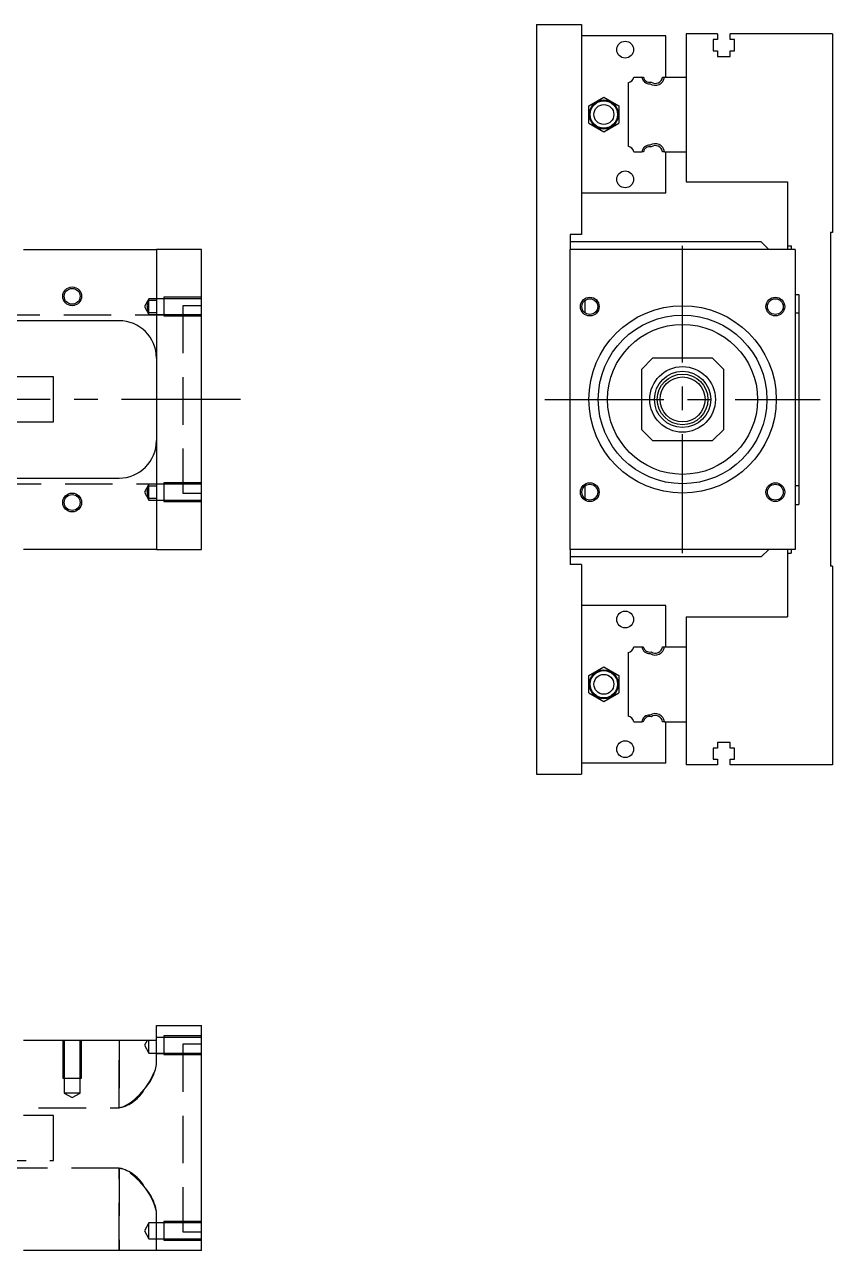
# Model space of a CAD drawing. Extents: x -20 to 626, y -282 to 102.
# Drawn here: x 410.3 to 625.9, y -227 to 100 of the extents above; entities that cross this region are included whole.
import ezdxf

# ---------------------------------------------------------------- set-up
doc = ezdxf.new("R2010")
doc.units = 0
doc.linetypes.add('CENTER', pattern=[50.8, 31.75, -6.35, 6.35, -6.35])
doc.linetypes.add('DASHED', pattern=[19.05, 12.7, -6.35])
doc.layers.get('0').update_dxf_attribs({"linetype": 'CONTINUOUS'})
doc.layers.add('CENTER', color=1, linetype='CENTER')

msp = doc.modelspace()

# ---------------------------------------------------------------- linework, layer by layer
at = {"color": 7, "linetype": 'CONTINUOUS'}
for p, q in [((546.86, 100), (558.86, 100)), ((546.86, 100), (546.86, -100)), ((558.86, 100), (558.86, 44)), ((581.36, 97), (558.86, 97)), ((581.36, 86), (581.36, 97)), ((586.86, 97.5), (586.86, 86)), ((595.16, 97.5), (586.86, 97.5)), ((595.16, 96), (594.01, 96)), ((594.01, 96), (594.01, 93)), ((595.16, 97.5), (595.16, 96)), ((598.56, 96), (598.56, 97.5)), ((625.86, 97.5), (598.56, 97.5)), ((599.71, 96), (598.56, 96)), ((599.71, 93), (599.71, 96)), ((625.86, 97.5), (625.86, 44.5)), ((594.01, 93), (595.16, 93)), ((595.16, 93), (595.16, 91.5)), ((598.56, 91.5), (598.56, 93)), ((598.56, 93), (599.71, 93)), ((595.16, 91.5), (598.56, 91.5)), ((572.899608, 86), (574.98154, 86)), ((574.98154, 86), (575.38668, 86)), ((580.537372, 86), (581.041934, 86)), ((581.041934, 86), (586.86, 86)), ((586.86, 86), (586.86, 66)), ((586.86, 86), (586.86, 66)), ((571.36, 84.460392), (571.36, 67.539608)), ((560.860002, 78.309401), (564.860002, 80.618802)), ((564.860002, 80.618802), (568.860002, 78.309401)), ((560.860002, 73.690599), (560.860002, 78.309401)), ((568.860002, 78.309401), (568.860002, 73.690599)), ((560.860002, 73.690599), (564.860002, 71.381198)), ((564.860002, 71.381198), (568.860002, 73.690599)), ((572.899608, 66), (574.98154, 66)), ((575.38668, 66), (574.98154, 66)), ((581.041934, 66), (580.537372, 66)), ((581.041934, 66), (586.86, 66)), ((581.36, 55), (581.36, 66)), ((586.86, 66), (586.86, 58)), ((586.86, 58), (613.86, 58)), ((613.86, 58), (613.86, 41)), ((581.36, 55), (558.86, 55)), ((558.86, 44), (555.86, 44)), ((555.86, 44), (555.86, 40)), ((625.86, 44.5), (625.36, 44.5)), ((625.36, 44.5), (625.36, -44.5)), ((410, 40), (445.5, 40)), ((445.5, 40), (445.5, -40)), ((457.5, 40), (445.5, 40)), ((457.5, -40), (457.5, 40)), ((606.86, 42), (555.86, 42)), ((555.86, -40), (555.86, 40)), ((615.86, 40), (555.86, 40)), ((608.86, 40), (606.86, 42)), ((613.86, 41), (614.86, 41)), ((613.86, 41), (613.86, 40)), ((614.86, 41), (614.86, 40)), ((615.86, 40), (615.86, -40)), ((559.86, 23.06222), (559.86, 26.435254)), ((615.86, 28), (616.86, 28)), ((616.86, 28), (616.86, -28)), ((616.86, 23), (615.86, 23)), ((435.5, 21), (395, 21)), ((577.86, 11), (574.86, 8)), ((593.86, 11), (577.86, 11)), ((596.86, 8), (593.86, 11)), ((574.86, 8), (574.86, -8)), ((596.86, -8), (596.86, 8)), ((418, 6), (398, 6)), ((418, -6), (418, 6)), ((398, -6), (418, -6)), ((574.86, -8), (577.86, -11)), ((593.86, -11), (596.86, -8)), ((577.86, -11), (593.86, -11)), ((395, -21), (435.5, -21)), ((559.86, -26.435254), (559.86, -23.06222)), ((615.86, -23), (616.86, -23)), ((615.86, -28), (616.86, -28)), ((445.5, -40), (410, -40)), ((445.5, -40), (457.5, -40)), ((555.86, -40), (555.86, -44)), ((615.86, -40), (555.86, -40)), ((606.86, -42), (555.86, -42)), ((606.86, -42), (608.86, -40)), ((613.86, -40), (613.86, -41)), ((613.86, -41), (613.86, -58)), ((613.86, -41), (614.86, -41)), ((614.86, -40), (614.86, -41)), ((558.86, -44), (555.86, -44)), ((558.86, -44), (558.86, -100)), ((625.86, -44.5), (625.36, -44.5)), ((625.86, -44.5), (625.86, -97.5)), ((581.36, -55), (558.86, -55)), ((581.36, -66), (581.36, -55)), ((586.86, -58), (586.86, -66)), ((586.86, -58), (613.86, -58)), ((571.36, -67.539608), (571.36, -84.460392)), ((572.899608, -66), (574.98154, -66)), ((574.98154, -66), (575.38668, -66)), ((580.537372, -66), (581.041934, -66)), ((581.041934, -66), (586.86, -66)), ((586.86, -66), (586.86, -86)), ((586.86, -66), (586.86, -86)), ((560.860002, -73.690599), (564.860002, -71.381198)), ((564.860002, -71.381198), (568.860002, -73.690599)), ((560.860002, -78.309401), (560.860002, -73.690599)), ((568.860002, -73.690599), (568.860002, -78.309401)), ((560.860002, -78.309401), (564.860002, -80.618802)), ((564.860002, -80.618802), (568.860002, -78.309401)), ((572.899608, -86), (574.98154, -86)), ((575.38668, -86), (574.98154, -86)), ((581.041934, -86), (580.537372, -86)), ((581.041934, -86), (586.86, -86)), ((581.36, -97), (581.36, -86)), ((586.86, -86), (586.86, -97.5)), ((598.56, -91.5), (595.16, -91.5)), ((595.16, -91.5), (595.16, -93)), ((598.56, -93), (598.56, -91.5)), ((595.16, -93), (594.01, -93)), ((594.01, -93), (594.01, -96)), ((599.71, -93), (598.56, -93)), ((599.71, -96), (599.71, -93)), ((581.36, -97), (558.86, -97)), ((595.16, -97.5), (586.86, -97.5)), ((594.01, -96), (595.16, -96)), ((595.16, -96), (595.16, -97.5)), ((598.56, -97.5), (598.56, -96)), ((598.56, -96), (599.71, -96)), ((625.86, -97.5), (598.56, -97.5)), ((546.86, -100), (558.86, -100)), ((445.5, -171.03), (445.5, -167.03)), ((445.5, -167.03), (457.5, -167.03)), ((457.5, -227.03), (457.5, -167.03)), ((445.5, -171.03), (410, -171.03)), ((457.5, -227.03), (410, -227.03))]:
    msp.add_line(p, q, dxfattribs=at)
at = {"color": 3, "linetype": 'DASHED'}
for p, q in [((443.5, 26.848738), (442.287564, 24.748738)), ((443.302956, 25.985522), (443.5, 26.435254)), ((443.5, 26.435254), (443.5, 26.848738)), ((447.5, 26.848738), (443.5, 26.848738)), ((443.5, 23.06222), (443.5, 26.435794)), ((443.5, 26.435254), (445.5, 26.435254)), ((447.5, 27.248732), (447.5, 22.248742)), ((457.5, 27.248732), (447.5, 27.248732)), ((457.5, 26.848738), (447.5, 26.848738)), ((442.287564, 24.748738), (443.5, 22.648738)), ((443.016436, 24.911344), (443.060666, 25.226886)), ((443.060666, 25.226886), (443.163852, 25.611128)), ((443.163852, 25.611128), (443.302956, 25.985522)), ((443.5, 22.648738), (443.5, 23.06222)), ((445.5, 23.06222), (443.5, 23.06222)), ((452.5, 25), (452.5, -25)), ((457.5, 25), (452.5, 25)), ((452.5, 22.5), (383, 22.5)), ((443.5, 22.648738), (447.5, 22.648738)), ((447.5, 22.648738), (457.5, 22.648738)), ((447.5, 22.248742), (457.5, 22.248742)), ((383, -22.5), (452.5, -22.5)), ((443.5, -22.648738), (442.287564, -24.748738)), ((443.5, -23.06222), (443.5, -22.648738)), ((447.5, -22.648738), (443.5, -22.648738)), ((447.5, -22.248742), (447.5, -27.248732)), ((457.5, -22.248742), (447.5, -22.248742)), ((457.5, -22.648738), (447.5, -22.648738)), ((442.287564, -24.748738), (443.5, -26.848738)), ((443.016436, -24.586132), (443.060666, -24.27059)), ((443.060666, -24.27059), (443.163852, -23.886348)), ((443.163852, -23.886348), (443.302956, -23.511954)), ((443.302956, -23.511954), (443.5, -23.06222)), ((443.5, -26.435254), (443.5, -23.06168)), ((443.5, -23.06222), (445.5, -23.06222)), ((452.5, -25), (457.5, -25)), ((443.5, -26.848738), (443.5, -26.435254)), ((445.5, -26.435254), (443.5, -26.435254)), ((443.5, -26.848738), (447.5, -26.848738)), ((447.5, -26.848738), (457.5, -26.848738)), ((447.5, -27.248732), (457.5, -27.248732)), ((447.5, -169.781268), (447.5, -174.781258)), ((457.5, -169.781268), (447.5, -169.781268)), ((420.500006, -171.03), (420.500006, -181.03)), ((420.9, -171.03), (420.9, -181.03)), ((425.1, -181.03), (425.1, -171.03)), ((425.499994, -181.03), (425.499994, -171.03)), ((435.5, -171.03), (435.5, -188.952252)), ((435.5, -188.952252), (435.5, -171.03)), ((443.009982, -171.03), (442.287564, -172.281262)), ((442.287564, -172.281262), (443.5, -174.381262)), ((443.5, -174.381262), (443.5, -171.03)), ((447.5, -170.181262), (445.5, -170.181262)), ((445.5, -177.402214), (445.5, -171.03)), ((457.5, -170.181262), (447.5, -170.181262)), ((452.5, -172.03), (452.5, -222.03)), ((457.5, -172.03), (452.5, -172.03)), ((443.5, -174.381262), (447.5, -174.381262)), ((452.5, -174.53), (445.5, -174.53)), ((447.5, -174.381262), (457.5, -174.381262)), ((447.5, -174.781258), (457.5, -174.781258)), ((420.500006, -181.03), (425.499994, -181.03)), ((420.9, -181.03), (420.9, -185.03)), ((425.1, -185.03), (425.1, -181.03)), ((423, -185.03), (420.9, -185.03)), ((420.9, -185.03), (423, -186.242436)), ((425.1, -185.03), (423, -185.03)), ((423, -186.242436), (425.1, -185.03)), ((395, -188.952252), (435.5, -188.952252)), ((435.847748, -188.936468), (435.5, -188.952252)), ((436.192382, -188.890138), (435.847748, -188.936468)), ((436.427222, -188.841004), (436.192382, -188.890138)), ((418, -191.03), (410, -191.03)), ((418, -197.03), (418, -191.03)), ((418, -203.03), (418, -197.03)), ((435.5, -205.107748), (395, -205.107748)), ((398, -203.03), (418, -203.03)), ((435.5, -205.107748), (435.5, -227.03)), ((435.5, -227.03), (435.5, -205.107748)), ((435.847748, -205.123532), (435.5, -205.107748)), ((436.192382, -205.169862), (435.847748, -205.123532)), ((436.427222, -205.218996), (436.192382, -205.169862)), ((445.5, -227.03), (445.5, -216.657786)), ((443.5, -219.678738), (442.287564, -221.778738)), ((442.287564, -221.778738), (443.5, -223.878738)), ((443.5, -223.878738), (443.5, -219.678738)), ((447.5, -219.678738), (443.5, -219.678738)), ((445.5, -219.53), (452.5, -219.53)), ((447.5, -219.278742), (447.5, -224.278732)), ((457.5, -219.278742), (447.5, -219.278742)), ((457.5, -219.678738), (447.5, -219.678738)), ((452.5, -222.03), (457.5, -222.03)), ((443.5, -223.878738), (447.5, -223.878738)), ((447.5, -223.878738), (457.5, -223.878738)), ((447.5, -224.278732), (457.5, -224.278732))]:
    msp.add_line(p, q, dxfattribs=at)
at = {"color": 7, "linetype": 'CONTINUOUS'}
for centre, radius in [((570.560002, 93.300001), 2.25), ((564.860002, 76), 3.875), ((564.860002, 76), 3.643013), ((564.860002, 76), 2.65), ((570.560002, 58.699999), 2.25), ((423, 27.5), 2.1), ((561.111262, 24.748738), 2.1), ((610.608738, 24.748738), 2.1), ((585.86, 0), 25), ((585.86, 0), 22.5), ((585.86, 0), 20), ((585.86, 0), 8.75), ((585.86, 0), 7.5), ((585.86, 0), 6.75), ((585.86, 0), 6), ((561.111262, -24.748738), 2.1), ((610.608738, -24.748738), 2.1), ((423, -27.5), 2.1), ((570.560002, -58.699999), 2.25), ((564.860002, -76), 3.875), ((564.860002, -76), 3.643013), ((564.860002, -76), 2.65), ((570.560002, -93.300001), 2.25)]:
    msp.add_circle(centre, radius, dxfattribs=at)
at = {"color": 3, "linetype": 'CONTINUOUS'}
for centre in [(423, 27.5), (561.111262, 24.748738), (610.608738, 24.748738), (561.111262, -24.748738), (610.608738, -24.748738), (423, -27.5)]:
    msp.add_circle(centre, 2.5, dxfattribs=at)
at = {"color": 7, "linetype": 'CONTINUOUS'}
for centre, radius, start, end in [((570.86, 86.5), 2.1, 283.774147, 346.225853), ((577.06, 86.3), 2.1, 188.213211, 273.73141), ((577.06, 86.3), 1.7, 190.164249, 282.916417), ((578.56, 86.3), 2.5, 236.952555, 353.107897), ((578.56, 86.3), 2, 235.944202, 351.373073), ((570.86, 65.5), 2.1, 13.774147, 76.225853), ((577.06, 65.7), 2.1, 86.26859, 171.786789), ((577.06, 65.7), 1.7, 77.083583, 169.835751), ((578.56, 65.7), 2.5, 6.892103, 123.047445), ((578.56, 65.7), 2, 8.626927, 124.055798), ((435.5, 11), 10, 0, 90), ((435.5, -11), 10, 270, 0), ((570.86, -65.5), 2.1, 283.774147, 346.225853), ((577.06, -65.7), 2.1, 188.213211, 273.73141), ((577.06, -65.7), 1.7, 190.164249, 282.916417), ((578.56, -65.7), 2.5, 236.952555, 353.107897), ((578.56, -65.7), 2, 235.944202, 351.373073), ((570.86, -86.5), 2.1, 13.774147, 76.225853), ((577.06, -86.3), 2.1, 86.26859, 171.786789), ((577.06, -86.3), 1.7, 77.083583, 169.835751), ((578.56, -86.3), 2.5, 6.892103, 123.047445), ((578.56, -86.3), 2, 8.626927, 124.055798)]:
    msp.add_arc(centre, radius, start, end, dxfattribs=at)
at = {"color": 3, "linetype": 'DASHED'}
for centre, radius, start, end in [((446.951784, 24.952686), 3.935565, 180.60188226, 208.70854311), ((446.95178, -24.544789), 3.935561, 180.60189743, 208.70855827), ((428.4387, -173.187365), 17.574211, 297.03658446, 346.12340483), ((432.582141, -175.180248), 13.107563, 318.13815045, 350.240215), ((433.676893, -179.295691), 9.827151, 280.6912945, 331.88008694), ((433.676893, -214.764309), 9.827151, 28.11991306, 79.3087055), ((428.4387, -220.872635), 17.574211, 13.87659517, 62.96341554), ((432.582141, -218.879752), 13.107563, 9.759785, 41.86184955)]:
    msp.add_arc(centre, radius, start, end, dxfattribs=at)
at = {"layer": 'CENTER', "color": 1, "linetype": 'CENTER'}
for p, q in [((585.86, -41), (585.86, 41)), ((467.945, 0), (-20, 0)), ((549.11, 0), (622.61, 0))]:
    msp.add_line(p, q, dxfattribs=at)

doc.saveas('drawing.dxf')
